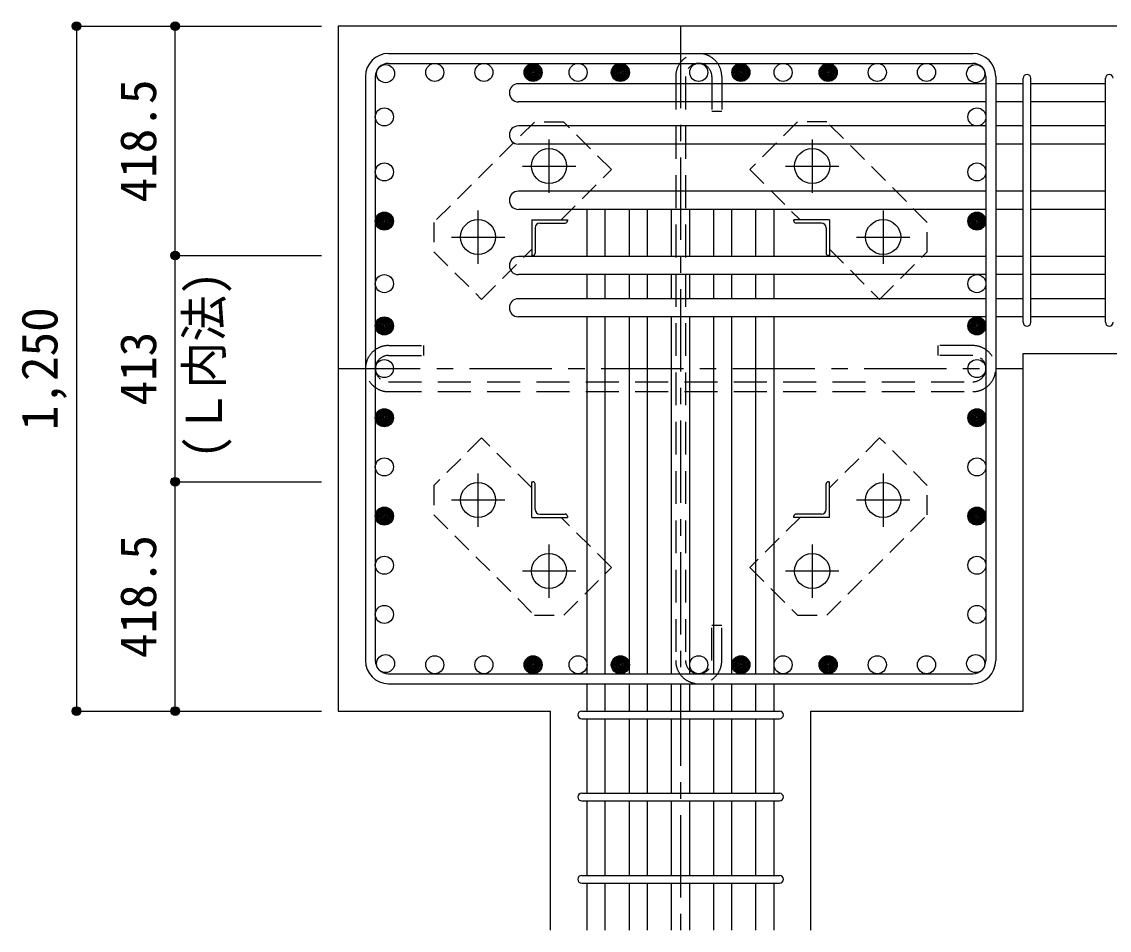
# Model space of a CAD drawing. Units: millimetres at full size, sheet at 1:30. Extents: x -5973 to 5954, y -4195 to 4201.
# Drawn here: x -650 to 1334, y 1498 to 3156 of the extents above; entities that cross this region are included whole.
import ezdxf
from ezdxf.enums import TextEntityAlignment as Align

# ---------------------------------------------------------------- set-up
doc = ezdxf.new("R2010")
doc.units = ezdxf.units.MM
doc.header["$LTSCALE"] = 30
doc.header["$PDMODE"] = 32
doc.header["$PDSIZE"] = 15
for name, pattern in [('CHAIN1', [8, 5, -1, 1, -1]), ('DASHED1', [1.8, 1.2, -0.6]), ('DASHED2', [3, 2, -1])]:
    doc.linetypes.add(name, pattern=pattern)
for name, color, linetype in [('0-1_躯体線', 2, 'Continuous'), ('0-2_アンカー、アングル', 4, 'Continuous'), ('0-3_立上り筋', 4, 'Continuous'), ('0-4_フープ筋', 7, 'Continuous'), ('0-5_基礎梁筋', 7, 'Continuous'), ('0-6_スタラップ筋', 7, 'Continuous'), ('0-7_文字', 4, 'Continuous'), ('0-9_プレート', 4, 'DASHED1'), ('0-C_中子', 7, 'DASHED2'), ('0-D_寸法', 4, 'Continuous')]:
    doc.layers.add(name, color=color, linetype=linetype)
doc.styles.add('ＭＳ ゴシック', font='')
doc.styles.get('ＭＳ ゴシック').set_extended_font_data('MS Gothic')

msp = doc.modelspace()

# ---------------------------------------------------------------- linework, layer by layer
at = {"layer": '0-1_躯体線'}
for p, q in [((1577.44, 3148.3), (-72.56, 3148.3)), ((-72.56, 3148.3), (-72.56, 1898.3)), ((1177.44, 2550.8), (1577.44, 2550.8)), ((1177.44, 1898.3), (1177.44, 2550.8)), ((-72.56, 1898.3), (314.94, 1898.3)), ((314.94, 1498.3), (314.94, 1898.3))]:
    msp.add_line(p, q, dxfattribs=at)
msp.add_lwpolyline([(789.94, 1498.3), (789.94, 1898.3), (1177.44, 1898.3)], dxfattribs=at)
at = {"layer": '0-2_アンカー、アングル', "linetype": 'CHAIN1'}
for p, q in [((312.44, 2844.1), (312.44, 2941.6)), ((792.44, 2941.6), (792.44, 2844.1)), ((263.64, 2892.8), (361.14, 2892.8)), ((743.74, 2892.8), (841.24, 2892.8)), ((182.94, 2714.6), (182.94, 2812.1)), ((921.94, 2812.1), (921.94, 2714.6)), ((134.14, 2763.3), (231.64, 2763.3)), ((873.24, 2763.3), (970.74, 2763.3)), ((182.94, 2234.5), (182.94, 2332)), ((921.94, 2332), (921.94, 2234.5)), ((231.64, 2283.3), (134.14, 2283.3)), ((970.74, 2283.3), (873.24, 2283.3)), ((312.44, 2105), (312.44, 2202.5)), ((792.44, 2202.5), (792.44, 2105)), ((361.14, 2153.8), (263.64, 2153.8)), ((841.24, 2153.8), (743.74, 2153.8))]:
    msp.add_line(p, q, dxfattribs=at)
at = {"layer": '0-2_アンカー、アングル'}
for p, q in [((280.94, 2794.8), (345.94, 2794.8)), ((280.94, 2794.8), (280.94, 2729.8)), ((286.94, 2780.3), (286.94, 2733.8)), ((295.44, 2788.8), (341.94, 2788.8)), ((345.94, 2794.8), (345.94, 2792.8)), ((823.94, 2794.8), (758.94, 2794.8)), ((758.94, 2792.8), (758.94, 2794.8)), ((809.44, 2788.8), (762.94, 2788.8)), ((817.94, 2780.3), (817.94, 2733.8)), ((823.94, 2794.8), (823.94, 2729.8)), ((282.94, 2729.8), (280.94, 2729.8)), ((823.94, 2729.8), (821.94, 2729.8)), ((280.94, 2316.8), (282.94, 2316.8)), ((280.94, 2251.8), (280.94, 2316.8)), ((286.94, 2266.3), (286.94, 2312.8)), ((817.94, 2266.3), (817.94, 2312.8)), ((821.94, 2316.8), (823.94, 2316.8)), ((823.94, 2251.8), (823.94, 2316.8)), ((280.94, 2251.8), (345.94, 2251.8)), ((295.44, 2257.8), (341.94, 2257.8)), ((345.94, 2253.8), (345.94, 2251.8)), ((758.94, 2251.8), (758.94, 2253.8)), ((823.94, 2251.8), (758.94, 2251.8)), ((809.44, 2257.8), (762.94, 2257.8))]:
    msp.add_line(p, q, dxfattribs=at)
at = {"layer": '0-2_アンカー、アングル', "color": 3}
for centre in [(312.44, 2892.8), (792.44, 2892.8), (182.94, 2763.3), (921.94, 2763.3), (182.94, 2283.3), (921.94, 2283.3), (312.44, 2153.8), (792.44, 2153.8)]:
    msp.add_circle(centre, 32, dxfattribs=at)
at = {"layer": '0-2_アンカー、アングル'}
for centre, radius, start, end in [((295.44, 2780.3), 8.5, 90, 180), ((341.94, 2792.8), 4, 270, 0), ((762.94, 2792.8), 4, 180, 270), ((809.44, 2780.3), 8.5, 0, 90), ((282.94, 2733.8), 4, 270, 0), ((821.94, 2733.8), 4, 180, 270), ((282.94, 2312.8), 4, 0, 90), ((821.94, 2312.8), 4, 90, 180), ((295.44, 2266.3), 8.5, 180, 270), ((809.44, 2266.3), 8.5, 270, 0), ((341.94, 2253.8), 4, 0, 90), ((762.94, 2253.8), 4, 90, 180)]:
    msp.add_arc(centre, radius, start, end, dxfattribs=at)
at = {"layer": '0-3_立上り筋', "color": 3}
for centre in [(14.13, 3061.6), (103.85, 3063.8), (193.57, 3063.8), (283.28, 3063.8), (365.44, 3063.8), (442.44, 3063.8), (585.44, 3063.8), (662.44, 3063.8), (739.44, 3063.8), (821.59, 3063.8), (911.31, 3063.8), (1001.02, 3063.8), (1090.74, 3061.6), (1090.74, 3061.6), (11.94, 2982.6), (1092.94, 2982.6), (11.94, 2882.17), (1092.94, 2882.17), (11.94, 2792.45), (1092.94, 2792.45), (11.94, 2678.3), (1092.94, 2678.3), (11.94, 2601.3), (1092.94, 2601.3), (11.94, 2523.3), (1092.94, 2523.3), (11.94, 2433.58), (1092.94, 2433.58), (11.94, 2343.86), (1092.94, 2343.86), (11.94, 2254.15), (1092.94, 2254.15), (11.94, 2164.43), (1092.94, 2164.43), (11.94, 2074.71), (1092.94, 2074.71), (14.13, 1985), (14.13, 1985), (103.85, 1982.8), (193.57, 1982.8), (283.28, 1982.8), (365.44, 1982.8), (442.44, 1982.8), (585.44, 1982.8), (662.44, 1982.8), (739.44, 1982.8), (821.59, 1982.8), (911.31, 1982.8), (1001.02, 1982.8), (1090.74, 1985), (1090.74, 1985)]:
    msp.add_circle(centre, 16.5, dxfattribs=at)
at = {"layer": '0-3_立上り筋'}
for centre, radius in [((283.28, 3063.8), 16.5), ((283.28, 3063.8), 14.85), ((283.28, 3063.8), 13.2), ((283.28, 3063.8), 11.55), ((442.44, 3063.8), 16.5), ((442.44, 3063.8), 14.85), ((442.44, 3063.8), 13.2), ((442.44, 3063.8), 11.55), ((662.44, 3063.8), 16.5), ((662.44, 3063.8), 14.85), ((662.44, 3063.8), 13.2), ((662.44, 3063.8), 11.55), ((821.59, 3063.8), 16.5), ((821.59, 3063.8), 14.85), ((821.59, 3063.8), 13.2), ((821.59, 3063.8), 11.55), ((283.28, 3063.8), 9.9), ((283.28, 3063.8), 8.25), ((283.28, 3063.8), 6.6), ((283.28, 3063.8), 4.95), ((283.28, 3063.8), 3.3), ((283.28, 3063.8), 1.65), ((442.44, 3063.8), 9.9), ((442.44, 3063.8), 8.25), ((442.44, 3063.8), 6.6), ((442.44, 3063.8), 4.95), ((442.44, 3063.8), 3.3), ((442.44, 3063.8), 1.65), ((662.44, 3063.8), 9.9), ((662.44, 3063.8), 8.25), ((662.44, 3063.8), 6.6), ((662.44, 3063.8), 4.95), ((662.44, 3063.8), 3.3), ((662.44, 3063.8), 1.65), ((821.59, 3063.8), 9.9), ((821.59, 3063.8), 8.25), ((821.59, 3063.8), 6.6), ((821.59, 3063.8), 4.95), ((821.59, 3063.8), 3.3), ((821.59, 3063.8), 1.65), ((11.94, 2792.45), 16.5), ((11.94, 2792.45), 14.85), ((11.94, 2792.45), 13.2), ((11.94, 2792.45), 11.55), ((11.94, 2792.45), 9.9), ((11.94, 2792.45), 8.25), ((11.94, 2792.45), 6.6), ((1092.94, 2792.45), 16.5), ((1092.94, 2792.45), 14.85), ((1092.94, 2792.45), 13.2), ((1092.94, 2792.45), 11.55), ((1092.94, 2792.45), 9.9), ((1092.94, 2792.45), 8.25), ((1092.94, 2792.45), 6.6), ((11.94, 2792.45), 4.95), ((11.94, 2792.45), 3.3), ((11.94, 2792.45), 1.65), ((1092.94, 2792.45), 4.95), ((1092.94, 2792.45), 3.3), ((1092.94, 2792.45), 1.65), ((11.94, 2601.3), 16.5), ((11.94, 2601.3), 14.85), ((11.94, 2601.3), 13.2), ((11.94, 2601.3), 11.55), ((11.94, 2601.3), 9.9), ((11.94, 2601.3), 8.25), ((11.94, 2601.3), 6.6), ((11.94, 2601.3), 4.95), ((11.94, 2601.3), 3.3), ((11.94, 2601.3), 1.65), ((1092.94, 2601.3), 16.5), ((1092.94, 2601.3), 14.85), ((1092.94, 2601.3), 13.2), ((1092.94, 2601.3), 11.55), ((1092.94, 2601.3), 9.9), ((1092.94, 2601.3), 8.25), ((1092.94, 2601.3), 6.6), ((1092.94, 2601.3), 4.95), ((1092.94, 2601.3), 3.3), ((1092.94, 2601.3), 1.65), ((11.94, 2433.58), 16.5), ((11.94, 2433.58), 14.85), ((11.94, 2433.58), 13.2), ((11.94, 2433.58), 11.55), ((11.94, 2433.58), 9.9), ((11.94, 2433.58), 8.25), ((1092.94, 2433.58), 16.5), ((1092.94, 2433.58), 14.85), ((1092.94, 2433.58), 13.2), ((1092.94, 2433.58), 11.55), ((1092.94, 2433.58), 9.9), ((1092.94, 2433.58), 8.25), ((11.94, 2433.58), 6.6), ((11.94, 2433.58), 4.95), ((11.94, 2433.58), 3.3), ((11.94, 2433.58), 1.65), ((1092.94, 2433.58), 6.6), ((1092.94, 2433.58), 4.95), ((1092.94, 2433.58), 3.3), ((1092.94, 2433.58), 1.65), ((11.94, 2254.15), 16.5), ((11.94, 2254.15), 14.85), ((11.94, 2254.15), 13.2), ((11.94, 2254.15), 11.55), ((11.94, 2254.15), 9.9), ((11.94, 2254.15), 8.25), ((1092.94, 2254.15), 16.5), ((1092.94, 2254.15), 14.85), ((1092.94, 2254.15), 13.2), ((1092.94, 2254.15), 11.55), ((1092.94, 2254.15), 9.9), ((1092.94, 2254.15), 8.25), ((11.94, 2254.15), 6.6), ((11.94, 2254.15), 4.95), ((11.94, 2254.15), 3.3), ((11.94, 2254.15), 1.65), ((1092.94, 2254.15), 6.6), ((1092.94, 2254.15), 4.95), ((1092.94, 2254.15), 3.3), ((1092.94, 2254.15), 1.65), ((283.28, 1982.8), 16.5), ((283.28, 1982.8), 14.85), ((283.28, 1982.8), 13.2), ((283.28, 1982.8), 11.55), ((283.28, 1982.8), 9.9), ((283.28, 1982.8), 8.25), ((283.28, 1982.8), 6.6), ((283.28, 1982.8), 4.95), ((283.28, 1982.8), 3.3), ((283.28, 1982.8), 1.65), ((442.44, 1982.8), 16.5), ((442.44, 1982.8), 14.85), ((442.44, 1982.8), 13.2), ((442.44, 1982.8), 11.55), ((442.44, 1982.8), 9.9), ((442.44, 1982.8), 8.25), ((442.44, 1982.8), 6.6), ((442.44, 1982.8), 4.95), ((442.44, 1982.8), 3.3), ((442.44, 1982.8), 1.65), ((662.44, 1982.8), 16.5), ((662.44, 1982.8), 14.85), ((662.44, 1982.8), 13.2), ((662.44, 1982.8), 11.55), ((662.44, 1982.8), 9.9), ((662.44, 1982.8), 8.25), ((662.44, 1982.8), 6.6), ((662.44, 1982.8), 4.95), ((662.44, 1982.8), 3.3), ((662.44, 1982.8), 1.65), ((821.59, 1982.8), 16.5), ((821.59, 1982.8), 14.85), ((821.59, 1982.8), 13.2), ((821.59, 1982.8), 11.55), ((821.59, 1982.8), 9.9), ((821.59, 1982.8), 8.25), ((821.59, 1982.8), 6.6), ((821.59, 1982.8), 4.95), ((821.59, 1982.8), 3.3), ((821.59, 1982.8), 1.65)]:
    msp.add_circle(centre, radius, dxfattribs=at)
at = {"layer": '0-4_フープ筋'}
for p, q in [((19.44, 3098.3), (1085.44, 3098.3)), ((19.44, 3080.3), (1085.44, 3080.3)), ((-22.56, 3056.3), (-22.56, 1990.3)), ((-4.56, 3056.3), (-4.56, 1990.3)), ((1109.44, 3056.3), (1109.44, 1990.3)), ((1127.44, 3056.3), (1127.44, 1990.3)), ((19.44, 1966.3), (1085.44, 1966.3)), ((19.44, 1948.3), (1085.44, 1948.3))]:
    msp.add_line(p, q, dxfattribs=at)
for centre, radius, start, end in [((19.44, 3056.3), 42, 90, 180), ((1085.44, 3056.3), 42, 0, 90), ((19.44, 3056.3), 24, 90, 180), ((1085.44, 3056.3), 24, 0, 90), ((19.44, 1990.3), 42, 180, 270), ((19.44, 1990.3), 24, 180, 270), ((1085.44, 1990.3), 42, 270, 0), ((1085.44, 1990.3), 24, 270, 0)]:
    msp.add_arc(centre, radius, start, end, dxfattribs=at)
at = {"layer": '0-5_基礎梁筋'}
for p, q in [((1109.44, 3043.1), (256.44, 3043.1)), ((1177.44, 3043.1), (1127.44, 3043.1)), ((1327.44, 3043.1), (1191.44, 3043.1)), ((1109.44, 3010.1), (256.44, 3010.1)), ((1177.44, 3010.1), (1127.44, 3010.1)), ((1327.44, 3010.1), (1191.44, 3010.1)), ((1109.44, 2966.1), (256.44, 2966.1)), ((1177.44, 2966.1), (1127.44, 2966.1)), ((1327.44, 2966.1), (1191.44, 2966.1)), ((1109.44, 2933.1), (256.44, 2933.1)), ((1177.44, 2933.1), (1127.44, 2933.1)), ((1327.44, 2933.1), (1191.44, 2933.1)), ((1109.44, 2846.95), (256.44, 2846.95)), ((1177.44, 2846.95), (1127.44, 2846.95)), ((1327.44, 2846.95), (1191.44, 2846.95)), ((1109.44, 2813.95), (256.44, 2813.95)), ((381.94, 2727.8), (381.94, 2813.95)), ((414.94, 2727.8), (414.94, 2813.95)), ((458.94, 2727.8), (458.94, 2813.95)), ((491.94, 2727.8), (491.94, 2813.95)), ((535.94, 2727.8), (535.94, 2813.95)), ((568.94, 2727.8), (568.94, 2813.95)), ((612.94, 2727.8), (612.94, 2813.95)), ((645.94, 2727.8), (645.94, 2813.95)), ((689.94, 2727.8), (689.94, 2813.95)), ((722.94, 2727.8), (722.94, 2813.95)), ((1177.44, 2813.95), (1127.44, 2813.95)), ((1327.44, 2813.95), (1191.44, 2813.95)), ((1109.44, 2727.8), (256.44, 2727.8)), ((1177.44, 2727.8), (1127.44, 2727.8)), ((1327.44, 2727.8), (1191.44, 2727.8)), ((1109.44, 2694.8), (256.44, 2694.8)), ((381.94, 2650.8), (381.94, 2694.8)), ((414.94, 2650.8), (414.94, 2694.8)), ((458.94, 2650.8), (458.94, 2694.8)), ((491.94, 2650.8), (491.94, 2694.8)), ((535.94, 2650.8), (535.94, 2694.8)), ((568.94, 2650.8), (568.94, 2694.8)), ((612.94, 2650.8), (612.94, 2694.8)), ((645.94, 2650.8), (645.94, 2694.8)), ((689.94, 2650.8), (689.94, 2694.8)), ((722.94, 2650.8), (722.94, 2694.8)), ((1177.44, 2694.8), (1127.44, 2694.8)), ((1327.44, 2694.8), (1191.44, 2694.8)), ((1109.44, 2650.8), (256.44, 2650.8)), ((1177.44, 2650.8), (1127.44, 2650.8)), ((1327.44, 2650.8), (1191.44, 2650.8)), ((1109.44, 2617.8), (256.44, 2617.8)), ((381.94, 1966.3), (381.94, 2617.8)), ((414.94, 1966.3), (414.94, 2617.8)), ((458.94, 1966.3), (458.94, 2617.8)), ((491.94, 1966.3), (491.94, 2617.8)), ((535.94, 1966.3), (535.94, 2617.8)), ((568.94, 1966.3), (568.94, 2617.8)), ((612.94, 1966.3), (612.94, 2617.8)), ((645.94, 1966.3), (645.94, 2617.8)), ((689.94, 1966.3), (689.94, 2617.8)), ((722.94, 1966.3), (722.94, 2617.8)), ((1177.44, 2617.8), (1127.44, 2617.8)), ((1327.44, 2617.8), (1191.44, 2617.8)), ((381.94, 1898.3), (381.94, 1948.3)), ((414.94, 1898.3), (414.94, 1948.3)), ((458.94, 1898.3), (458.94, 1948.3)), ((491.94, 1898.3), (491.94, 1948.3)), ((535.94, 1898.3), (535.94, 1948.3)), ((568.94, 1898.3), (568.94, 1948.3)), ((612.94, 1898.3), (612.94, 1948.3)), ((645.94, 1898.3), (645.94, 1948.3)), ((689.94, 1898.3), (689.94, 1948.3)), ((722.94, 1898.3), (722.94, 1948.3)), ((381.94, 1748.3), (381.94, 1884.3)), ((414.94, 1748.3), (414.94, 1884.3)), ((458.94, 1748.3), (458.94, 1884.3)), ((491.94, 1748.3), (491.94, 1884.3)), ((535.94, 1748.3), (535.94, 1884.3)), ((568.94, 1748.3), (568.94, 1884.3)), ((612.94, 1748.3), (612.94, 1884.3)), ((645.94, 1748.3), (645.94, 1884.3)), ((689.94, 1748.3), (689.94, 1884.3)), ((722.94, 1748.3), (722.94, 1884.3)), ((381.94, 1598.3), (381.94, 1734.3)), ((414.94, 1598.3), (414.94, 1734.3)), ((458.94, 1598.3), (458.94, 1734.3)), ((491.94, 1598.3), (491.94, 1734.3)), ((535.94, 1598.3), (535.94, 1734.3)), ((568.94, 1598.3), (568.94, 1734.3)), ((612.94, 1598.3), (612.94, 1734.3)), ((645.94, 1598.3), (645.94, 1734.3)), ((689.94, 1598.3), (689.94, 1734.3)), ((722.94, 1598.3), (722.94, 1734.3)), ((381.94, 1498.3), (381.94, 1584.3)), ((414.94, 1498.3), (414.94, 1584.3)), ((458.94, 1498.3), (458.94, 1584.3)), ((491.94, 1498.3), (491.94, 1584.3)), ((535.94, 1498.3), (535.94, 1584.3)), ((568.94, 1498.3), (568.94, 1584.3)), ((612.94, 1498.3), (612.94, 1584.3)), ((645.94, 1498.3), (645.94, 1584.3)), ((689.94, 1498.3), (689.94, 1584.3)), ((722.94, 1498.3), (722.94, 1584.3))]:
    msp.add_line(p, q, dxfattribs=at)
for centre in [(256.44, 3026.6), (256.44, 2949.6), (256.44, 2830.45), (256.44, 2711.3), (256.44, 2634.3)]:
    msp.add_arc(centre, 16.5, 90, 270, dxfattribs=at)
at = {"layer": '0-6_スタラップ筋'}
for p, q in [((1177.44, 2607.8), (1177.44, 3053.1)), ((1191.44, 2607.8), (1191.44, 3053.1)), ((1327.44, 2607.8), (1327.44, 3053.1)), ((371.94, 1898.3), (732.94, 1898.3)), ((371.94, 1884.3), (732.94, 1884.3)), ((371.94, 1748.3), (732.94, 1748.3)), ((371.94, 1734.3), (732.94, 1734.3)), ((371.94, 1598.3), (732.94, 1598.3)), ((371.94, 1584.3), (732.94, 1584.3))]:
    msp.add_line(p, q, dxfattribs=at)
for centre, start, end in [((1184.44, 3053.1), 0, 180), ((1184.44, 3053.1), 0, 180), ((1184.44, 3053.1), 0, 180), ((1184.44, 3053.1), 0, 180), ((1334.44, 3053.1), 0, 180), ((1184.44, 2607.8), 180, 0), ((1184.44, 2607.8), 180, 0), ((1184.44, 2607.8), 180, 0), ((1184.44, 2607.8), 180, 0), ((1334.44, 2607.8), 180, 0), ((371.94, 1891.3), 90, 270), ((371.94, 1891.3), 90, 270), ((371.94, 1891.3), 90, 270), ((371.94, 1891.3), 90, 270), ((732.94, 1891.3), 270, 90), ((732.94, 1891.3), 270, 90), ((732.94, 1891.3), 270, 90), ((732.94, 1891.3), 270, 90), ((371.94, 1741.3), 90, 270), ((732.94, 1741.3), 270, 90), ((371.94, 1591.3), 90, 270), ((732.94, 1591.3), 270, 90)]:
    msp.add_arc(centre, 7, start, end, dxfattribs=at)
at = {"layer": '0-9_プレート'}
for points in [[(334.64, 2794.8), (426.24, 2886.4), (339.24, 2973.3), (285.54, 2973.3), (102.34, 2790.2)], [(819.34, 2973.4), (765.64, 2973.4), (678.64, 2886.4), (770.24, 2794.8)], [(823.94, 2741.1), (915.54, 2649.5), (1002.44, 2736.5), (1002.44, 2790.2), (819.34, 2973.4)], [(102.34, 2790.2), (102.34, 2736.5), (189.34, 2649.5), (280.94, 2741.1)], [(280.94, 2305.5), (189.34, 2397.1), (102.44, 2310.1), (102.44, 2256.4), (285.54, 2073.2)], [(1002.54, 2256.4), (1002.54, 2310.1), (915.54, 2397.1), (823.93, 2305.5)], [(285.54, 2073.2), (339.24, 2073.2), (426.24, 2160.2), (334.64, 2251.8)], [(770.24, 2251.8), (678.63, 2160.2), (765.64, 2073.3), (819.34, 2073.3), (1002.54, 2256.4)]]:
    msp.add_lwpolyline(points, dxfattribs=at)
at = {"layer": '0-C_中子'}
for p, q in [((543.44, 3056.3), (543.44, 1990.3)), ((561.44, 3056.3), (561.44, 1990.3)), ((609.44, 3056.3), (609.44, 2992.3)), ((1021.44, 2565.3), (1021.44, 2547.3)), ((1085.44, 2565.3), (1021.44, 2565.3)), ((19.44, 2547.3), (83.44, 2547.3)), ((1085.44, 2547.3), (1021.44, 2547.3)), ((19.44, 2499.3), (1085.44, 2499.3)), ((19.44, 2481.3), (1085.44, 2481.3)), ((627.44, 2054.3), (609.44, 2054.3)), ((609.44, 1990.3), (609.44, 2054.3)), ((627.44, 1990.3), (627.44, 2054.3))]:
    msp.add_line(p, q, dxfattribs=at)
for points in [[(627.44, 3056.3), (627.44, 2992.3), (609.44, 2992.3)], [(19.44, 2565.3), (83.44, 2565.3), (83.44, 2547.3)]]:
    msp.add_lwpolyline(points, dxfattribs=at)
for centre, radius, start, end in [((585.44, 3056.3), 42, 0, 180), ((585.44, 3056.3), 24, 0, 180), ((19.44, 2523.3), 42, 90, 270), ((1085.44, 2523.3), 42, 270, 90), ((19.44, 2523.3), 24, 90, 270), ((1085.44, 2523.3), 24, 270, 90), ((585.44, 1990.3), 42, 180, 0), ((585.44, 1990.3), 24, 180, 0)]:
    msp.add_arc(centre, radius, start, end, dxfattribs=at)
at = {"layer": '0-D_寸法'}
for p, q in [((-549.6, 3148.3), (-369.6, 3148.3)), ((-549.6, 3148.3), (-369.6, 3148.3)), ((-549.6, 3148.3), (-549.6, 1898.3)), ((-369.6, 2729.8), (-369.6, 3148.3)), ((-369.6, 3148.3), (-102.56, 3148.3)), ((-369.6, 2316.8), (-369.6, 2729.8)), ((-369.6, 2729.8), (-102.56, 2729.8)), ((-369.6, 1898.3), (-369.6, 2316.8)), ((-369.6, 2316.8), (-102.56, 2316.8)), ((-549.6, 1898.3), (-369.6, 1898.3)), ((-369.6, 1898.3), (-102.56, 1898.3)), ((-369.6, 1898.3), (-102.56, 1898.3))]:
    msp.add_line(p, q, dxfattribs=at)
at = {"layer": '0-D_寸法', "linetype": 'CHAIN1'}
for p, q in [((552.44, 3148.3), (552.44, 1498.3)), ((-72.56, 2523.3), (1177.44, 2523.3))]:
    msp.add_line(p, q, dxfattribs=at)
at = {"layer": '0-D_寸法'}
for centre, radius in [((-549.6, 3148.3), 8), ((-549.6, 3148.3), 7.2), ((-369.6, 3148.3), 8), ((-369.6, 3148.3), 7.2), ((-549.6, 3148.3), 6.4), ((-549.6, 3148.3), 5.6), ((-549.6, 3148.3), 4.8), ((-549.6, 3148.3), 4), ((-549.6, 3148.3), 3.2), ((-549.6, 3148.3), 2.4), ((-549.6, 3148.3), 1.6), ((-549.6, 3148.3), 0.8), ((-369.6, 3148.3), 6.4), ((-369.6, 3148.3), 5.6), ((-369.6, 3148.3), 4.8), ((-369.6, 3148.3), 4), ((-369.6, 3148.3), 3.2), ((-369.6, 3148.3), 2.4), ((-369.6, 3148.3), 1.6), ((-369.6, 3148.3), 0.8), ((-369.6, 2729.8), 8), ((-369.6, 2729.8), 7.2), ((-369.6, 2729.8), 6.4), ((-369.6, 2729.8), 5.6), ((-369.6, 2729.8), 4.8), ((-369.6, 2729.8), 4), ((-369.6, 2729.8), 3.2), ((-369.6, 2729.8), 2.4), ((-369.6, 2729.8), 1.6), ((-369.6, 2729.8), 0.8), ((-369.6, 2316.8), 8), ((-369.6, 2316.8), 7.2), ((-369.6, 2316.8), 6.4), ((-369.6, 2316.8), 5.6), ((-369.6, 2316.8), 4.8), ((-369.6, 2316.8), 4), ((-369.6, 2316.8), 3.2), ((-369.6, 2316.8), 2.4), ((-369.6, 2316.8), 1.6), ((-369.6, 2316.8), 0.8), ((-549.6, 1898.3), 8), ((-549.6, 1898.3), 7.2), ((-369.6, 1898.3), 8), ((-369.6, 1898.3), 7.2), ((-549.6, 1898.3), 6.4), ((-549.6, 1898.3), 5.6), ((-549.6, 1898.3), 4.8), ((-549.6, 1898.3), 4), ((-549.6, 1898.3), 3.2), ((-549.6, 1898.3), 2.4), ((-549.6, 1898.3), 1.6), ((-549.6, 1898.3), 0.8), ((-369.6, 1898.3), 6.4), ((-369.6, 1898.3), 5.6), ((-369.6, 1898.3), 4.8), ((-369.6, 1898.3), 4), ((-369.6, 1898.3), 3.2), ((-369.6, 1898.3), 2.4), ((-369.6, 1898.3), 1.6), ((-369.6, 1898.3), 0.8)]:
    msp.add_circle(centre, radius, dxfattribs=at)
at = {"layer": '0-D_寸法', "color": 7}
for p in [(-549.6, 3148.3), (-369.6, 3148.3), (-369.6, 2729.8), (-369.6, 2316.8), (-549.6, 1898.3), (-369.6, 1898.3)]:
    msp.add_point(p, dxfattribs=at)

# ---------------------------------------------------------------- texts
at = {"layer": '0-7_文字', "style": 'ＭＳ ゴシック', "width": 0.95}
msp.add_text('(Ｌ内法)', height=65.98, rotation=90, dxfattribs=at).set_placement((-264.55, 2358.7), align=Align.BOTTOM_LEFT)
at = {"layer": '0-D_寸法', "style": 'ＭＳ ゴシック'}
for s, p in [('418.5', (-384.6, 2826.55)), ('1,250', (-564.6, 2410.8)), ('413', (-384.6, 2455.8)), ('418.5', (-384.6, 1995.05))]:
    msp.add_text(s, height=65.98, rotation=90, dxfattribs=at).set_placement(p, align=Align.BOTTOM_LEFT)

doc.saveas('drawing.dxf')
